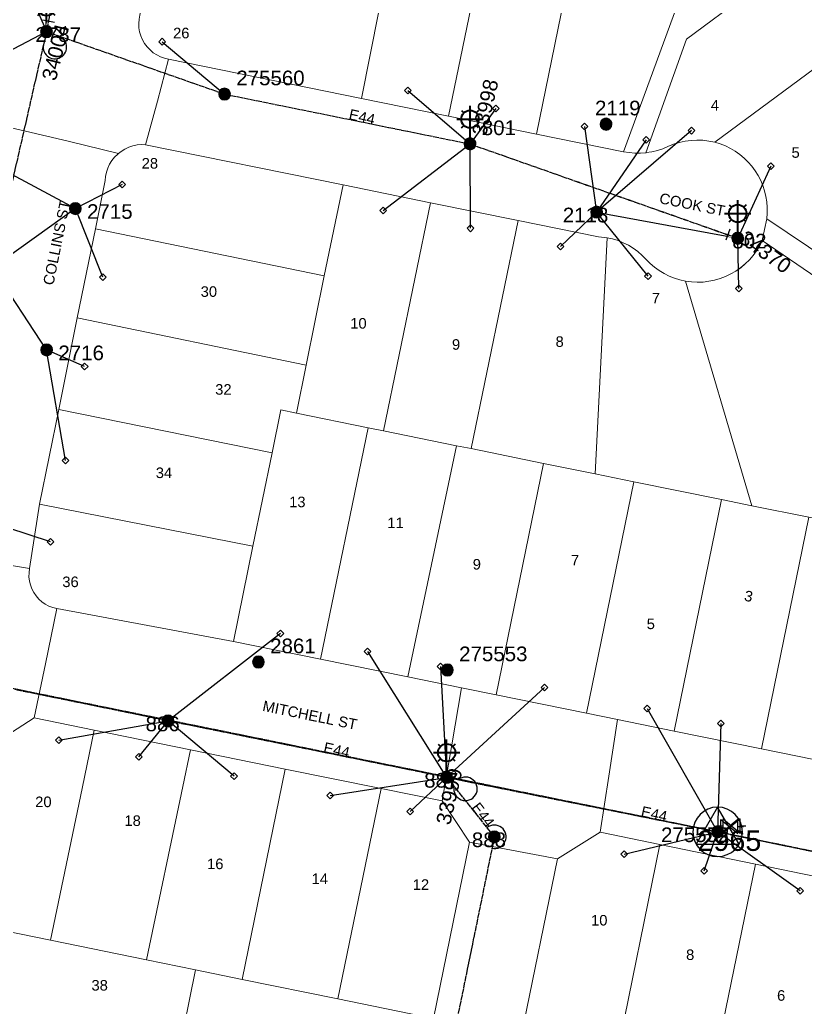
# Model space of a CAD drawing. Header units: metres. Extents: x 291879 to 294448, y 6259965 to 6261176.
# Drawn here: x 293914 to 294047.9, y 6260468.8 to 6260637.2 of the extents above; entities that cross this region are included whole.
import ezdxf
from ezdxf.enums import TextEntityAlignment as Align

# ---------------------------------------------------------------- set-up
doc = ezdxf.new("R2010")
doc.units = ezdxf.units.M
doc.linetypes.add('Cable Exist OH', pattern=[1, 1, 0])
doc.layers.get('0').update_dxf_attribs({"color": 6})
for name, color, linetype, lineweight in [('Cadastre Buildings_SP_EXT', 9, 'Continuous', 5), ('Cadastre Land Parcels_SP_EXT', 9, 'Continuous', 5), ('Cadastre Roads_SP_EXT', 9, 'Continuous', 5)]:
    doc.layers.add(name, color=color, linetype=linetype, lineweight=lineweight)
for name, color, linetype in [('Equip_LV_EXT', 7, 'Continuous'), ('Equip_SP_SL_EXT', 7, 'Continuous'), ('Mains_HV_EXT', 7, 'Continuous'), ('Mains_LV_EXT', 7, 'Continuous'), ('Mains_SL_EXT', 7, 'Continuous'), ('Services_SP_EXT', 7, 'Continuous'), ('Sub_SP_TR_HV_LV_EXT', 7, 'Continuous'), ('SupportsOH_SP_TR_HV_LV_SL_EXT', 7, 'Continuous')]:
    doc.layers.add(name, color=color, linetype=linetype)
doc.styles.add('iecARIAL', font='arial.ttf', dxfattribs={"height": 2})
doc.styles.add('POLE_LABEL', font='arial.ttf')
doc.styles.get("Standard").update_dxf_attribs({"font": 'arial.ttf'})

# ---------------------------------------------------------------- blocks, each defined once
blk = doc.blocks.new('SUB_POLE_EXT')
blk.add_wipeout([(0, 4.22), (0.42, 4.2), (0.83, 4.14), (1.21, 4.05), (1.62, 3.9), (1.99, 3.72), (2.35, 3.51), (2.68, 3.26), (2.99, 2.99), (3.28, 2.66), (3.52, 2.34), (3.76, 1.92), (3.9, 1.62), (4.04, 1.23), (4.18, 0.63), (4.22, 0), (4.18, -0.61), (4.06, -1.15), (3.9, -1.62), (3.58, -2.24), (3.22, -2.73), (2.97, -3.01), (2.68, -3.26), (2.36, -3.5), (2, -3.72), (1.64, -3.89), (1.25, -4.03), (0.82, -4.14), (0.42, -4.2), (0, -4.22), (-0.41, -4.2), (-0.8, -4.15), (-1.21, -4.05), (-1.62, -3.9), (-1.99, -3.73), (-2.35, -3.51), (-2.68, -3.26), (-2.96, -3.02), (-3.23, -2.72), (-3.51, -2.35), (-3.71, -2.01), (-3.91, -1.6), (-4.05, -1.21), (-4.16, -0.76), (-4.22, -0.14), (-4.21, 0.39), (-4.14, 0.83), (-4.03, 1.27), (-3.9, 1.63), (-3.71, 2.02), (-3.5, 2.37), (-3.28, 2.67), (-2.99, 2.99), (-2.68, 3.27), (-2.33, 3.52), (-1.98, 3.73), (-1.63, 3.9), (-1.2, 4.05), (-0.78, 4.15), (-0.4, 4.21)])
blk.add_line((2.16, 0.48), (2.16, 0.48, 0))
blk.add_lwpolyline([(-4.22, 0, 1), (4.22, 0, 1)], format="xyb", close=True)
blk.add_lwpolyline([(2.14, 0.52), (0, 4.22), (-3.66, -2.11), (3.66, -2.11)], close=True)
for tag, height, flags, p in [('ASSET_NUM', 3.5, 8, (2, 2)), ('STREET_CODE', 0.2, 9, (1.5, 0)), ('CONSTRUCTED_VOLTAGE', 0.2, 9, (1.5, -0.2)), ('OPERATING_VOLTAGE', 0.2, 9, (1.5, -0.6)), ('OPERATED_BY', 0.2, 9, (1.5, -0.8)), ('ORIENTATION', 0.2, 9, (1.5, -1.2)), ('OWNED_BY', 0.2, 9, (1.5, -1.4)), ('SECONDARY_VOLTAGE', 0.2, 9, (1.5, -1.6)), ('NO_PHASES', 0.2, 9, (1.5, -0.4)), ('MAINTAINED_BY', 0.2, 9, (1.5, -1)), ('STATE', 0.2, 9, (1.5, -1.8)), ('SUBSTATION_TYPE', 0.2, 9, (1.5, -2)), ('STREETNAME', 0.2, 9, (1.5, -2.8)), ('SUBURB', 0.2, 9, (1.5, -3)), ('Z', 0.2, 1, (1.5, -3.4)), ('USAGE', 0.2, 9, (1.5, -2.2)), ('LEGEND', 0.2, 9, (1.5, -2.4)), ('LOCATION', 0.2, 9, (1.5, -2.6)), ('NOTES', 0.2, 9, (1.5, -3.2))]:
    blk.add_attdef(tag, text='', height=height, dxfattribs=dict(flags=flags)).set_placement(p, align=Align.MIDDLE_LEFT)
blk = doc.blocks.new('LV_OH_LINKS_DISTFUSE_EXT')
for p, q in [((0, 0), (0.96, 0)), ((3.84, 0), (4.8, 0))]:
    blk.add_line(p, q)
blk.add_lwpolyline([(3.84, -1.2), (3.84, 1.2), (0.96, -1.2), (0.96, 1.2)], close=True)
at = {"flags": 9}
for tag, p in [('ACTUAL_STATUS', (0, 0)), ('CONSTRUCTED_VOLTAGE', (0, -0.2)), ('OPERATING_VOLTAGE', (0, -0.6)), ('ORIENTATION', (0, -0.8)), ('OWNED_BY', (0, -1)), ('STATE', (0, -1.2)), ('SWITCH_TYPE', (0, -1.4)), ('NO_PHASES', (0, -0.4)), ('USAGE', (0, -1.6)), ('NOTES', (0, -1.8))]:
    blk.add_attdef(tag, text='', height=0.2, dxfattribs=at).set_placement(p, align=Align.MIDDLE_LEFT)
at = {"flags": 1}
blk.add_attdef('Z', (0, 0), '', height=0.2, dxfattribs=at)
blk = doc.blocks.new('SL_LANTERN_EXT')
at = {"lineweight": 40}
for p, q in [((-1.46, 5.68), (-1.06, 5.28)), ((0, 1.97), (0, 6.47)), ((1.46, 5.68), (1.06, 5.28)), ((-2.25, 4.22), (2.25, 4.22)), ((-1.46, 2.76), (-1.06, 3.16)), ((0, 0), (0, 2.72)), ((1.46, 2.76), (1.06, 3.16))]:
    blk.add_line(p, q, dxfattribs=at)
blk.add_circle((0, 4.22), 1.5, dxfattribs=at)
at = {"style": 'iecARIAL', "flags": 8}
blk.add_attdef('ASSET_NUM', (1.5, 1.5), '', height=2.5, dxfattribs=at)
for tag, p, height, flags in [('OPERATING_VOLTAGE', (0.98, -1.65), 0.2, 9), ('ORIENTATION', (0.98, -1.85), 0.2, 9), ('CONSTRUCTED_VOLTAGE', (0.98, -0.65), 0.2, 9), ('CONTROL_TYPE', (0.98, -0.85), 0.2, 9), ('LANTERN_PURPOSE', (0.98, -1.05), 0.2, 9), ('LANTERN_TYPE', (0.98, -1.25), 0.2, 9), ('NO_PHASES', (0.98, -1.45), 0.2, 9), ('LNUMBER', (2.18, -3.25), 2.5, 8), ('OWNED_BY', (0.98, -2.05), 0.2, 9), ('STATE', (0.98, -2.25), 0.2, 9), ('USAGE', (0.98, -2.45), 0.2, 9), ('CEXIST', (0.98, -2.65), 0.2, 9), ('CNEW', (0.98, -2.85), 0.2, 9), ('CNUMBER', (0.98, -3.05), 0.2, 9), ('CREMOVE', (0.98, -3.25), 0.2, 9), ('CREPLACE', (0.98, -3.45), 0.2, 9), ('LKINGHEIGHT', (0.98, -3.65), 0.2, 9), ('LBRACKET', (0.98, -3.85), 0.2, 9), ('LBRACKETVOCAB', (0.98, -4.05), 0.2, 9), ('LCATEGORY', (0.98, -4.25), 0.2, 9), ('LCHARGE1', (0.98, -4.45), 0.2, 9), ('LCHARGE1PERCENT', (0.98, -4.65), 0.2, 9), ('LCHARGE2', (0.98, -4.85), 0.2, 9), ('LCHARGE2PERCENT', (0.98, -5.05), 0.2, 9), ('LCHARGE3', (0.98, -5.25), 0.2, 9), ('LCHARGE3PERCENT', (0.98, -5.45), 0.2, 9), ('LEXIST', (0.98, -5.65), 0.2, 9), ('LLAMP', (0.98, -5.85), 0.2, 9), ('LLAMPVOCAB', (0.98, -6.05), 0.2, 9), ('LMAST', (0.98, -6.25), 0.2, 9), ('LMASTVOCAB', (0.98, -6.45), 0.2, 9), ('LNEW', (0.98, -6.65), 0.2, 9), ('LANTNUMBER', (0.98, -6.85), 0.2, 9), ('LOUTREACH', (0.98, -7.25), 0.2, 9), ('LOUTREACHVOCAB', (0.98, -7.45), 0.2, 9), ('LRATECODE', (0.98, -7.65), 0.2, 9), ('LREMOVE', (0.98, -7.85), 0.2, 9), ('LREPLACE', (0.98, -8.05), 0.2, 9), ('LTYPE', (0.98, -8.25), 0.2, 9), ('LTYPEVOCAB', (0.98, -8.45), 0.2, 9), ('STREETNAME', (0.98, -9.25), 0.2, 9), ('SUBURB', (0.98, -9.45), 0.2, 1), ('LEGEND', (0.98, -8.65), 0.2, 9), ('LOCATION', (0.98, -8.85), 0.2, 9), ('NOTES', (0.98, -9.05), 0.2, 9)]:
    blk.add_attdef(tag, p, '', height=height, dxfattribs=dict(flags=flags))
blk = doc.blocks.new('CCP_EXT')
at = {"flags": 9}
for tag, p in [('LIFE_SUPPORT', (0, -1.6)), ('STATE', (0, -1.8)), ('NOTES', (0, -2))]:
    blk.add_attdef(tag, text='', height=0.2, dxfattribs=at).set_placement(p, align=Align.MIDDLE_LEFT)
blk.add_wipeout([(0, 0.57), (0.57, 0), (0, -0.57), (-0.57, 0)])
blk.add_lwpolyline([(-0.57, 0), (0, 0.57), (0.57, 0), (0, -0.57), (-0.57, 0)])
at = {"flags": 1}
blk.add_attdef('Z', (0, 0), '', height=0.2, dxfattribs=at)
at = {"flags": 9}
for tag, p in [('CCP_TYPE', (0, 0)), ('CONSTRUCTED_VOLTAGE', (0, -0.2)), ('OPERATING_VOLTAGE', (0, -0.6)), ('ORIENTATION', (0, -0.8)), ('OWNED_BY', (0, -1)), ('NO_PHASES', (0, -0.4)), ('USAGE', (0, -1.2)), ('LEGEND', (0, -1.4))]:
    blk.add_attdef(tag, text='', height=0.2, dxfattribs=at).set_placement(p, align=Align.MIDDLE_LEFT)
blk = doc.blocks.new('POLE_EXT')
blk.add_hatch(color=256).paths.add_polyline_path([(-1, 0, 1), (1, 0, 1)])
blk.add_lwpolyline([(-1, 0, 1), (1, 0, 1)], format="xyb", close=True)
for tag, height, flags, p in [('pNumber', 2.5, 8, (-17.84, 2.07)), ('OWNED_BY', 0.2, 9, (1.35, -0.4)), ('SPECIAL_USE', 0.2, 9, (1.35, -0.8)), ('STATE', 0.2, 9, (1.35, -1)), ('cLV', 0.2, 9, (1.35, -1.4)), ('hDepth', 0.2, 9, (1.35, -1.6)), ('PARENT', 0.2, 9, (1.35, -0.6)), ('USAGE', 0.2, 9, (1.35, -1.2)), ('hDia', 0.2, 9, (1.35, -1.8)), ('cHV', 0.2, 9, (1.35, -2)), ('cLinedev', 0.2, 9, (1.35, -3.4)), ('LBRACKET', 0.2, 9, (1.35, -2.2)), ('LExisting', 0.2, 9, (1.35, -2.4)), ('LANTNUMBER', 0.2, 9, (1.35, -2.6)), ('LOther', 0.2, 9, (1.35, -2.8)), ('LRemove', 0.2, 9, (1.35, -3)), ('LEGEND', 0.2, 9, (1.35, -3.2)), ('pExisting', 0.2, 9, (1.35, -3.8)), ('pFooting', 0.2, 9, (1.35, -4.4)), ('pNew', 0.2, 9, (1.35, -4.6)), ('pRelocate', 0.2, 9, (1.35, -5)), ('LOCATION', 0.2, 9, (1.35, -3.6)), ('PFNUMBER', 0.2, 9, (1.35, -4)), ('NEWPFNUMBER', 0.2, 9, (1.35, -4.2)), ('pRemove', 0.2, 9, (1.35, -5.2)), ('pReplace', 0.2, 9, (1.35, -5.4)), ('pStay', 0.2, 9, (1.35, -5.6)), ('pType', 0.2, 9, (1.35, -5.8)), ('cspan', 0.2, 9, (1.35, -6)), ('STREETNAME', 0.2, 9, (1.35, -6.2)), ('SUBURB', 0.2, 9, (1.35, -6.4)), ('NOTES', 0.2, 9, (1.35, -6.6)), ('MAINTAINED_BY', 0.2, 9, (1.36, -6.81)), ('OPERATED_BY', 0.2, 9, (1.36, -7.01))]:
    blk.add_attdef(tag, text='', height=height, dxfattribs=dict(flags=flags)).set_placement(p, align=Align.MIDDLE_LEFT)
at = {"style": 'POLE_LABEL'}
for tag, height, flags, p in [('ASSET_NUM', 2.5, 8, (2, 2)), ('STRUCTURE_PLANT_NUMBER', 0.2, 9, (1.35, 0.03)), ('STREET_CODE', 0.2, 9, (1.35, -0.2))]:
    blk.add_attdef(tag, text='', height=height, dxfattribs=dict(at, flags=flags)).set_placement(p, align=Align.MIDDLE_LEFT)
at = {"flags": 1}
blk.add_attdef('Z', (1.35, -7.33), '', height=0.2, dxfattribs=at)
blk = doc.blocks.new('End Shackle_EXT')
at = {"flags": 9}
for tag, p in [('STATE', (0, -1.2)), ('USAGE', (0, -1.4)), ('NOTES', (0, -1.6))]:
    blk.add_attdef(tag, text='', height=0.2, dxfattribs=at).set_placement(p, align=Align.MIDDLE_LEFT)
blk.add_wipeout([(0, 0.25), (1.81, 0.25), (1.82, -0.25), (0, -0.25)])
blk.add_line((1.81, -1), (1.81, 1))
at = {"flags": 1}
blk.add_attdef('Z', (0, 0), '', height=0.2, dxfattribs=at)
at = {"flags": 9}
for tag, p in [('CONNECTOR_TYPE', (0, 0)), ('CONSTRUCTED_VOLTAGE', (0, -0.2)), ('OPERATING_VOLTAGE', (0, -0.6)), ('ORIENTATION', (0, -0.8)), ('OWNED_BY', (0, -1)), ('NO_PHASES', (0, -0.4))]:
    blk.add_attdef(tag, text='', height=0.2, dxfattribs=at).set_placement(p, align=Align.MIDDLE_LEFT)

msp = doc.modelspace()

# ---------------------------------------------------------------- linework, layer by layer
at = {"layer": 'Cadastre Land Parcels_SP_EXT', "linetype": 'Continuous'}
for points in [[(293987.87, 6260671.12), (293982.14, 6260672.29), (293978.3, 6260653.57), (293975.25, 6260638.69), (293972.28, 6260623.81), (293987.1, 6260620.8), (293997.13, 6260669.22), (293987.87, 6260671.12)], [(294002.88, 6260668.05), (293997.13, 6260669.22), (293987.1, 6260620.8), (294002.14, 6260617.74), (294012.02, 6260666.17), (294002.88, 6260668.05)], [(294078.12, 6260666.75), (294076.57, 6260670.18), (294052.29, 6260665.57), (294032.88, 6260661.93), (294032.86, 6260658.16), (294016.98, 6260614.73), (294017.93, 6260614.57), (294018.9, 6260614.5), (294019.86, 6260614.49), (294020.77, 6260614.56), (294027.69, 6260633.9), (294048.3, 6260649.21), (294064.19, 6260645.21), (294066.75, 6260641.72), (294074.18, 6260647.27), (294076.3, 6260657.71), (294078.12, 6260666.75)], [(294017.99, 6260664.97), (294012.02, 6260666.17), (294002.14, 6260617.74), (294016.98, 6260614.73), (294032.86, 6260658.16), (294032.88, 6260661.93), (294017.99, 6260664.97)], [(294066.75, 6260641.72), (294064.19, 6260645.21), (294048.3, 6260649.21), (294027.69, 6260633.9), (294020.77, 6260614.56), (294020.83, 6260614.57), (294021.78, 6260614.72), (294022.73, 6260614.94), (294023.65, 6260615.24), (294024.54, 6260615.61), (294025.48, 6260616), (294026.46, 6260616.3), (294027.46, 6260616.53), (294028.47, 6260616.66), (294029.49, 6260616.71), (294030.51, 6260616.67), (294031.53, 6260616.54), (294032.53, 6260616.33), (294066.75, 6260641.72)], [(293975.25, 6260638.69), (293936.26, 6260646.67), (293934.5, 6260638.02), (293934.37, 6260637.32), (293934.32, 6260636.6), (293934.35, 6260635.88), (293934.47, 6260635.17), (293934.68, 6260634.47), (293934.96, 6260633.81), (293935.32, 6260633.19), (293935.75, 6260632.61), (293936.24, 6260632.08), (293936.79, 6260631.62), (293937.39, 6260631.23), (293938.04, 6260630.9), (293938.71, 6260630.66), (293939.42, 6260630.49), (293972.28, 6260623.81), (293975.25, 6260638.69)], [(293935.5, 6260615.93), (293934.77, 6260615.95), (293934.03, 6260615.88), (293933.31, 6260615.73), (293932.61, 6260615.49), (293931.94, 6260615.18), (293931.32, 6260614.79), (293930.89, 6260614.45), (293930.74, 6260614.33), (293930.21, 6260613.81), (293929.75, 6260613.23), (293929.36, 6260612.61), (293929.05, 6260611.94), (293928.81, 6260611.24), (293928.65, 6260610.52), (293928.57, 6260609.79), (293926.92, 6260601.58), (293965.93, 6260593.58), (293969.17, 6260609.07), (293935.5, 6260615.93)], [(293984.05, 6260606.02), (293969.17, 6260609.07), (293965.93, 6260593.58), (293962.84, 6260578.31), (293961.19, 6260570.14), (293973.45, 6260567.62), (293976.05, 6260567.12), (293984.05, 6260606.02)], [(293999, 6260602.97), (293984.05, 6260606.02), (293976.05, 6260567.12), (293988.47, 6260564.56), (293991.01, 6260564.08), (293999, 6260602.97)], [(293965.93, 6260593.58), (293926.92, 6260601.58), (293923.83, 6260586.39), (293962.84, 6260578.31), (293965.93, 6260593.58)], [(294014.15, 6260600.05), (294012.72, 6260600.19), (293999, 6260602.97), (293991.01, 6260564.08), (294003.3, 6260561.56), (294012.12, 6260559.78), (294014.15, 6260600.05)], [(294027.54, 6260592.65), (294026.59, 6260592.86), (294025.65, 6260593.15), (294024.75, 6260593.51), (294023.87, 6260593.94), (294023.03, 6260594.44), (294022.24, 6260595.01), (294021.49, 6260595.64), (294020.8, 6260596.33), (294020.13, 6260597.04), (294019.41, 6260597.68), (294018.63, 6260598.26), (294017.8, 6260598.77), (294016.93, 6260599.21), (294016.03, 6260599.57), (294015.1, 6260599.85), (294014.15, 6260600.05), (294012.12, 6260559.78), (294018.74, 6260558.42), (294033.65, 6260555.39), (294038.84, 6260554.34), (294027.54, 6260592.65)], [(293961.19, 6260570.14), (293962.84, 6260578.31), (293923.83, 6260586.39), (293920.67, 6260570.78), (293957.07, 6260563.38), (293958.53, 6260570.69), (293961.19, 6260570.14)], [(293957.07, 6260563.38), (293920.67, 6260570.78), (293917.4, 6260554.61), (293953.76, 6260547.46), (293957.07, 6260563.38)], [(293973.45, 6260567.62), (293961.19, 6260570.14), (293958.53, 6260570.69), (293957.07, 6260563.38), (293953.76, 6260547.46), (293950.45, 6260531.2), (293965.31, 6260528.18), (293973.45, 6260567.62)], [(293988.47, 6260564.56), (293976.05, 6260567.12), (293973.45, 6260567.62), (293965.31, 6260528.18), (293980.2, 6260525.14), (293988.47, 6260564.56)], [(293991.01, 6260564.08), (293988.47, 6260564.56), (293980.2, 6260525.14), (293989.34, 6260523.27), (293995.24, 6260522.07), (294003.3, 6260561.56), (293991.01, 6260564.08)], [(294012.12, 6260559.78), (294003.3, 6260561.56), (293995.24, 6260522.07), (294010.64, 6260518.93), (294018.74, 6260558.42), (294012.12, 6260559.78)], [(294033.65, 6260555.39), (294018.74, 6260558.42), (294010.64, 6260518.93), (294015.95, 6260517.85), (294025.6, 6260515.88), (294033.65, 6260555.39)], [(294064.37, 6260553.8), (294056.01, 6260556.6), (294054.88, 6260551.06), (294048.55, 6260552.38), (294040.5, 6260512.85), (294052.48, 6260510.4), (294056.01, 6260512.25), (294056.63, 6260515.34), (294057.96, 6260521.88), (294059.27, 6260528.42), (294060.6, 6260535), (294061.91, 6260541.51), (294064.37, 6260553.8)], [(293953.76, 6260547.46), (293917.4, 6260554.61), (293915.71, 6260543.61), (293915.62, 6260542.91), (293915.61, 6260542.21), (293915.69, 6260541.5), (293915.85, 6260540.82), (293916.1, 6260540.16), (293916.42, 6260539.53), (293916.81, 6260538.95), (293917.28, 6260538.42), (293917.8, 6260537.95), (293918.38, 6260537.55), (293919, 6260537.22), (293919.66, 6260536.97), (293920.34, 6260536.79), (293950.45, 6260531.2), (293953.76, 6260547.46)], [(294048.55, 6260552.38), (294038.84, 6260554.34), (294033.65, 6260555.39), (294025.6, 6260515.88), (294040.5, 6260512.85), (294048.55, 6260552.38)], [(293919.29, 6260480.21), (293924.66, 6260506.1), (293926.72, 6260516.03), (293916.49, 6260518.14), (293909.52, 6260513.64), (293903.36, 6260483.45), (293919.29, 6260480.21)], [(293935.65, 6260476.87), (293941.81, 6260506.43), (293943.12, 6260512.69), (293926.72, 6260516.03), (293924.66, 6260506.1), (293919.29, 6260480.21), (293935.65, 6260476.87)], [(293951.94, 6260473.54), (293959.31, 6260509.41), (293943.12, 6260512.69), (293941.81, 6260506.43), (293935.65, 6260476.87), (293944, 6260475.16), (293951.94, 6260473.54)], [(293975.63, 6260506.09), (293959.31, 6260509.41), (293951.94, 6260473.54), (293968.26, 6260470.21), (293975.63, 6260506.09)], [(293986.02, 6260503.99), (293975.63, 6260506.09), (293968.26, 6260470.21), (293984.56, 6260466.88), (293990.69, 6260496.94), (293986.02, 6260503.99)], [(294023.15, 6260496.56), (294012.97, 6260498.67), (294005.7, 6260494.09), (293999.52, 6260463.84), (294015.83, 6260460.48), (294023.15, 6260496.56)], [(294055.77, 6260489.84), (294039.48, 6260493.21), (294032.08, 6260457.14), (294040.14, 6260455.48), (294048.24, 6260453.82), (294055.77, 6260489.84)], [(293919.29, 6260480.21), (293903.36, 6260483.45), (293899.97, 6260466.81), (293940.6, 6260458.7), (293940.96, 6260460.26), (293944, 6260475.16), (293935.65, 6260476.87), (293919.29, 6260480.21)], [(293951.94, 6260473.54), (293944, 6260475.16), (293940.96, 6260460.26), (293981.49, 6260451.93), (293984.56, 6260466.88), (293968.26, 6260470.21), (293951.94, 6260473.54)]]:
    msp.add_lwpolyline(points, close=True, dxfattribs=at)
msp.add_lwpolyline([(294066.75, 6260641.72), (294032.53, 6260616.33), (294033.44, 6260616.05), (294034.33, 6260615.71), (294035.19, 6260615.29), (294036.02, 6260614.8), (294036.8, 6260614.25), (294037.53, 6260613.64), (294038.21, 6260612.97), (294038.84, 6260612.25), (294039.41, 6260611.48), (294039.92, 6260610.67), (294040.35, 6260609.82), (294040.72, 6260608.94), (294041.02, 6260608.03), (294041.24, 6260607.11), (294041.39, 6260606.16), (294041.47, 6260605.21), (294041.46, 6260604.25), (294041.38, 6260603.3), (294062.53, 6260589.04)], dxfattribs=at)
at = {"layer": 'Cadastre Roads_SP_EXT', "linetype": 'Continuous'}
msp.add_lwpolyline([(294062.53, 6260589.04), (294041.38, 6260603.3), (294041, 6260601.44), (294040.62, 6260599.58), (294061.74, 6260585.12), (294062.53, 6260589.04)], close=True, dxfattribs=at)
msp.add_lwpolyline([(293999.52, 6260463.84), (294005.7, 6260494.09), (294005.7, 6260494.09), (293996.97, 6260495.75), (293990.69, 6260496.94), (293984.56, 6260466.88)], dxfattribs=at)
at = {"layer": 'Mains_LV_EXT', "linetype": 'Continuous'}
for points in [[(293918.14, 6260633.26, 2.62343), (293920.48, 6260634.54)], [(293988.06, 6260506.44, 5.679888), (293988.77, 6260507.61)], [(293994.54, 6260495.9, 1.575565), (293993.69, 6260499.42)]]:
    msp.add_lwpolyline(points, format="xyb", dxfattribs=at)
at = {"layer": 'Mains_LV_EXT', "linetype": 'Cable Exist OH'}
for points in [[(293939.31, 6260517.63), (293913.19, 6260522.97)], [(293986.81, 6260508), (293994.94, 6260497.85)], [(293994.94, 6260497.85), (293984.95, 6260448.94)]]:
    msp.add_lwpolyline(points, dxfattribs=at)
at = {"layer": 'Mains_SL_EXT', "linetype": 'Cable Exist OH'}
msp.add_lwpolyline([(293986.81, 6260508), (293994.94, 6260497.85), (293984.95, 6260448.94)], dxfattribs=at)
at = {"layer": 'Services_SP_EXT'}
for points in [[(293913.18, 6260647.71), (293918.59, 6260635.21)], [(293909.67, 6260630.56), (293918.59, 6260635.21)], [(293906.33, 6260614.24), (293923.51, 6260605.03)], [(293923.51, 6260605.03), (293909.38, 6260594.92)], [(294012.38, 6260604.43), (294036.43, 6260599.98)], [(293918.62, 6260580.92), (293909.38, 6260594.92)]]:
    msp.add_lwpolyline(points, dxfattribs=at)

# ---------------------------------------------------------------- block references
at = {"layer": 'Equip_SP_SL_EXT'}
ref = msp.add_blockref('SL_LANTERN_EXT', (293918.59, 6260635.21), dxfattribs=at)
ref.add_attrib('ASSET_NUM', '34004', dxfattribs={"layer": '0', "height": 2.5, "rotation": 76.0416, "style": 'iecARIAL'}).set_placement((293920.09, 6260636.71), align=Align.TOP_RIGHT)
ref = msp.add_blockref('SL_LANTERN_EXT', (293990.8, 6260616.06), dxfattribs=at)
ref.add_attrib('ASSET_NUM', '33998', dxfattribs={"layer": '0', "height": 2.5, "rotation": 77.2218, "style": 'iecARIAL'}).set_placement((293992.3, 6260617.56), align=Align.MIDDLE_LEFT)
ref = msp.add_blockref('SL_LANTERN_EXT', (294036.43, 6260599.98), dxfattribs=at)
ref.add_attrib('ASSET_NUM', '34370', dxfattribs={"layer": '0', "height": 2.5, "rotation": 324.4798, "style": 'iecARIAL'}).set_placement((294037.93, 6260601.48), align=Align.TOP_LEFT)
ref = msp.add_blockref('SL_LANTERN_EXT', (293986.81, 6260508), dxfattribs=at)
ref.add_attrib('ASSET_NUM', '33999', dxfattribs={"layer": '0', "height": 2.5, "rotation": 77.397, "style": 'iecARIAL'}).set_placement((293988.31, 6260509.5), align=Align.MIDDLE_RIGHT)
at = {"layer": 'Sub_SP_TR_HV_LV_EXT'}
ref = msp.add_blockref('SUB_POLE_EXT', (294033.01, 6260498.71), dxfattribs=at)
ref.add_attrib('ASSET_NUM', '2965', dxfattribs={"layer": '0', "height": 3.5}).set_placement((294035.01, 6260498.96), align=Align.TOP_CENTER)
at = {"layer": 'SupportsOH_SP_TR_HV_LV_SL_EXT'}
ref = msp.add_blockref('POLE_EXT', (293948.95, 6260624.56), dxfattribs=at)
ref.add_attrib('ASSET_NUM', '275560', dxfattribs={"layer": '0', "height": 2.5, "style": 'POLE_LABEL'}).set_placement((293950.95, 6260625.31), align=Align.BOTTOM_LEFT)
ref = msp.add_blockref('POLE_EXT', (294013.99, 6260619.43), dxfattribs=dict(at, rotation=359.9953981485027))
ref.add_attrib('ASSET_NUM', '2119', dxfattribs={"layer": '0', "height": 2.5, "rotation": 359.9885, "style": 'POLE_LABEL'}).set_placement((294015.99, 6260620.18), align=Align.BOTTOM_CENTER)
ref = msp.add_blockref('POLE_EXT', (293990.8, 6260616.06), dxfattribs=dict(at, rotation=359.9976990742513))
ref.add_attrib('ASSET_NUM', '801', dxfattribs={"layer": '0', "height": 2.5, "rotation": 359.9733, "style": 'POLE_LABEL'}).set_placement((293992.8, 6260616.81), align=Align.BOTTOM_LEFT)
ref = msp.add_blockref('POLE_EXT', (293923.51, 6260605.03), dxfattribs=at)
ref.add_attrib('ASSET_NUM', '2715', dxfattribs={"layer": '0', "height": 2.5, "style": 'POLE_LABEL'}).set_placement((293925.51, 6260605.78), align=Align.TOP_LEFT)
ref = msp.add_blockref('POLE_EXT', (294012.38, 6260604.43), dxfattribs=dict(at, rotation=359.977090782763))
ref.add_attrib('ASSET_NUM', '2118', dxfattribs={"layer": '0', "height": 2.5, "rotation": 359.9962, "style": 'POLE_LABEL'}).set_placement((294014.38, 6260605.18), align=Align.TOP_RIGHT)
ref = msp.add_blockref('POLE_EXT', (293939.31, 6260517.63), dxfattribs=dict(at, rotation=359.9800919902613))
ref.add_attrib('ASSET_NUM', '886', dxfattribs={"layer": '0', "height": 2.5, "rotation": 0.0696, "style": 'POLE_LABEL'}).set_placement((293941.31, 6260518.38), align=Align.TOP_RIGHT)
ref = msp.add_blockref('POLE_EXT', (293986.81, 6260508), dxfattribs=at)
ref.add_attrib('ASSET_NUM', '887', dxfattribs={"layer": '0', "height": 2.5, "style": 'POLE_LABEL'}).set_placement((293988.81, 6260508.75), align=Align.TOP_RIGHT)
ref = msp.add_blockref('POLE_EXT', (293994.94, 6260497.85), dxfattribs=at)
ref.add_attrib('ASSET_NUM', '888', dxfattribs={"layer": '0', "height": 2.5, "rotation": 359.9343, "style": 'POLE_LABEL'}).set_placement((293996.94, 6260498.6), align=Align.TOP_RIGHT)

# ---------------------------------------------------------------- texts
at = {"layer": 'Cadastre Land Parcels_SP_EXT'}
for s, p in [('26', (293940.17, 6260634.07)), ('4', (294031.84, 6260621.75)), ('5', (294045.61, 6260613.69)), ('28', (293934.82, 6260611.85)), ('30', (293944.88, 6260589.97)), ('7', (294021.78, 6260588.85)), ('10', (293970.38, 6260584.55)), ('8', (294005.38, 6260581.44)), ('9', (293987.72, 6260580.95)), ('32', (293947.35, 6260573.28)), ('34', (293937.22, 6260559.06)), ('13', (293959.96, 6260554.09)), ('11', (293976.7, 6260550.52)), ('7', (294008.01, 6260544.15)), ('9', (293991.26, 6260543.45)), ('36', (293921.29, 6260540.46)), ('5', (294020.92, 6260533.29)), ('20', (293916.67, 6260502.93)), ('18', (293931.88, 6260499.72)), ('16', (293945.97, 6260492.35)), ('14', (293963.79, 6260489.81)), ('12', (293981.03, 6260488.82)), ('10', (294011.43, 6260482.73)), ('8', (294027.63, 6260476.85)), ('38', (293926.26, 6260471.64)), ('6', (294043.14, 6260469.9))]:
    msp.add_text(s, height=1.8, dxfattribs=at).set_placement(p)
msp.add_text('3', height=1.8, rotation=348.4691, dxfattribs=at).set_placement((294037.43, 6260538.17))
at = {"layer": 'Cadastre Roads_SP_EXT'}
for s, rotation, p in [('COLLINS ST', 78.5234, (293919.75, 6260591.84)), ('COOK ST', 348.5599, (294022.96, 6260605.96)), ('MITCHELL ST', 348.489, (293955.31, 6260519.37))]:
    msp.add_text(s, height=1.8, rotation=rotation, dxfattribs=at).set_placement(p)
at = {"layer": 'Mains_LV_EXT'}
for rotation, p in [(347.3933, (293970.01, 6260620.28)), (347.42, (293965.69, 6260512.28)), (307.5675, (293990.95, 6260502.84)), (347.5163, (294019.82, 6260501.37))]:
    msp.add_text('E44', height=1.8, rotation=rotation, dxfattribs=at).set_placement(p)

# ---------------------------------------------------------------- next in the draw order: linework, layer by layer
at = {"layer": 'Cadastre Land Parcels_SP_EXT', "linetype": 'Continuous'}
msp.add_lwpolyline([(294039.48, 6260493.21), (294023.15, 6260496.56), (294015.83, 6260460.48), (294032.08, 6260457.14), (294039.48, 6260493.21)], close=True, dxfattribs=at)
at = {"layer": 'Mains_LV_EXT', "linetype": 'Cable Exist OH'}
msp.add_lwpolyline([(293986.81, 6260508), (294033.01, 6260498.71)], dxfattribs=at)

# ---------------------------------------------------------------- next in the draw order: block references
at = {"layer": 'Equip_LV_EXT'}
for p in [(294032.6, 6260499.63), (294033.01, 6260499.71)]:
    msp.add_blockref('LV_OH_LINKS_DISTFUSE_EXT', p, dxfattribs=at)
at = {"layer": 'Mains_LV_EXT', "rotation": 78.51338888013962}
msp.add_blockref('End Shackle_EXT', (293918.59, 6260635.21), dxfattribs=at)
at = {"layer": 'Services_SP_EXT'}
for p in [(293938.29, 6260633.5), (293980.22, 6260625.15), (293995.2, 6260622.11), (294010.29, 6260619.04), (294028.54, 6260618.32), (294020.8, 6260616.75), (294042.1, 6260612.28), (293931.49, 6260609.11), (293976.01, 6260604.7), (293990.88, 6260601.66), (294006.21, 6260598.56), (293928.2, 6260593.34), (294021.14, 6260593.48), (294036.63, 6260591.42), (293925.1, 6260578.07), (293921.85, 6260562.06), (293919.29, 6260548.19), (293958.46, 6260532.52), (293973.34, 6260529.5), (293985.75, 6260526.92), (294003.51, 6260523.34), (294021, 6260519.74), (294033.58, 6260517.21), (293920.7, 6260514.34), (293934.31, 6260511.51), (293950.56, 6260508.22), (293966.94, 6260504.89), (293980.57, 6260502.16), (294047.08, 6260488.66)]:
    msp.add_blockref('CCP_EXT', p, dxfattribs=at)
at = {"layer": 'SupportsOH_SP_TR_HV_LV_SL_EXT'}
ref = msp.add_blockref('POLE_EXT', (294033.01, 6260498.71), dxfattribs=at)
ref.add_attrib('ASSET_NUM', '275552', dxfattribs={"layer": '0', "height": 2.5, "style": 'POLE_LABEL'}).set_placement((294035.01, 6260499.46), align=Align.TOP_RIGHT)

# ---------------------------------------------------------------- next in the draw order: linework, layer by layer
at = {"layer": 'Cadastre Buildings_SP_EXT', "linetype": 'Continuous'}
msp.add_lwpolyline([(294027.54, 6260592.65), (294038.83, 6260554.34), (294048.55, 6260552.38), (294054.88, 6260551.06), (294056.01, 6260556.6), (294056.19, 6260557.52), (294061.74, 6260585.12), (294040.62, 6260599.58), (294040.18, 6260598.69), (294039.66, 6260597.84), (294039.07, 6260597.03), (294038.42, 6260596.28), (294037.71, 6260595.58), (294036.95, 6260594.94), (294036.13, 6260594.37), (294035.27, 6260593.87), (294034.37, 6260593.44), (294033.44, 6260593.09), (294032.48, 6260592.81), (294031.51, 6260592.62), (294030.52, 6260592.5), (294029.52, 6260592.47), (294028.53, 6260592.52), (294027.54, 6260592.65)], close=True, dxfattribs=at)
at = {"layer": 'Cadastre Roads_SP_EXT', "linetype": 'Continuous'}
for points in [[(293972.28, 6260623.81), (293939.42, 6260630.49), (293937.49, 6260623.33), (293935.5, 6260615.93), (293969.17, 6260609.07), (293984.05, 6260606.02), (293999, 6260602.97), (294012.72, 6260600.19), (294014.15, 6260600.05), (294015.1, 6260599.85), (294016.03, 6260599.57), (294016.93, 6260599.21), (294017.8, 6260598.77), (294018.63, 6260598.26), (294019.41, 6260597.68), (294020.13, 6260597.04), (294020.8, 6260596.33), (294021.49, 6260595.64), (294022.24, 6260595.01), (294023.03, 6260594.44), (294023.87, 6260593.94), (294024.75, 6260593.51), (294025.65, 6260593.15), (294026.59, 6260592.86), (294027.54, 6260592.65), (294028.53, 6260592.52), (294029.52, 6260592.47), (294030.52, 6260592.5), (294031.51, 6260592.62), (294032.48, 6260592.81), (294033.44, 6260593.09), (294034.37, 6260593.44), (294035.27, 6260593.87), (294036.13, 6260594.37), (294036.95, 6260594.95), (294037.71, 6260595.58), (294038.42, 6260596.28), (294039.07, 6260597.03), (294039.66, 6260597.84), (294040.18, 6260598.69), (294040.62, 6260599.58), (294041, 6260601.44), (294041.38, 6260603.3), (294041.46, 6260604.25), (294041.47, 6260605.21), (294041.39, 6260606.16), (294041.24, 6260607.11), (294041.02, 6260608.03), (294040.72, 6260608.94), (294040.35, 6260609.82), (294039.92, 6260610.67), (294039.41, 6260611.48), (294038.84, 6260612.25), (294038.21, 6260612.97), (294037.53, 6260613.64), (294036.8, 6260614.25), (294036.02, 6260614.8), (294035.19, 6260615.29), (294034.33, 6260615.71), (294033.44, 6260616.05), (294032.53, 6260616.33), (294031.53, 6260616.54), (294030.51, 6260616.67), (294029.49, 6260616.71), (294028.47, 6260616.66), (294027.46, 6260616.53), (294026.46, 6260616.3), (294025.48, 6260616), (294024.54, 6260615.61), (294023.65, 6260615.24), (294022.73, 6260614.94), (294021.78, 6260614.72), (294020.83, 6260614.57), (294020.77, 6260614.56), (294019.86, 6260614.49), (294018.9, 6260614.5), (294017.93, 6260614.57), (294016.98, 6260614.73), (294002.14, 6260617.74), (293987.1, 6260620.8), (293972.28, 6260623.81)], [(293930.89, 6260614.45), (293922.26, 6260616.5), (293910.33, 6260619.33), (293908.01, 6260607.97), (293904.99, 6260593.36), (293901.96, 6260578.43), (293895.52, 6260547.02), (293907.27, 6260545.03), (293913.64, 6260543.96), (293915.71, 6260543.61), (293917.4, 6260554.61), (293920.67, 6260570.78), (293923.83, 6260586.39), (293926.92, 6260601.58), (293928.57, 6260609.79), (293928.65, 6260610.52), (293928.81, 6260611.24), (293929.05, 6260611.94), (293929.36, 6260612.61), (293929.75, 6260613.23), (293930.21, 6260613.81), (293930.74, 6260614.33), (293930.89, 6260614.45)], [(293950.45, 6260531.2), (293920.34, 6260536.79), (293918.4, 6260527.37), (293916.49, 6260518.14), (293926.72, 6260516.03), (293943.12, 6260512.69), (293959.31, 6260509.41), (293975.63, 6260506.09), (293986.02, 6260503.99), (293987.67, 6260513.55), (293989.34, 6260523.27), (293980.2, 6260525.14), (293965.31, 6260528.18), (293950.45, 6260531.2)]]:
    msp.add_lwpolyline(points, close=True, dxfattribs=at)
at = {"layer": 'Mains_HV_EXT', "linetype": 'Cable Exist OH'}
for points in [[(294033.01, 6260498.71), (293782.15, 6260549.73)], [(294104.82, 6260483.82), (294033.01, 6260498.71)]]:
    msp.add_lwpolyline(points, dxfattribs=at)
at = {"layer": 'Mains_LV_EXT', "linetype": 'Cable Exist OH'}
for points in [[(293926.77, 6260679.79), (293918.59, 6260635.21)], [(293918.59, 6260635.21), (293909.38, 6260594.92)], [(293918.59, 6260635.21), (293948.95, 6260624.56)], [(293948.95, 6260624.56), (293990.8, 6260616.06)], [(293986.81, 6260508), (293939.31, 6260517.63)], [(294075.69, 6260489.94), (294033.01, 6260498.71)]]:
    msp.add_lwpolyline(points, dxfattribs=at)
at = {"layer": 'Mains_SL_EXT', "linetype": 'Cable Exist OH'}
for points in [[(293926.77, 6260679.79), (293918.59, 6260635.21)], [(293918.59, 6260635.21), (293948.95, 6260624.56), (293990.8, 6260616.06)]]:
    msp.add_lwpolyline(points, dxfattribs=at)
at = {"layer": 'Services_SP_EXT'}
for points in [[(293938.29, 6260633.5), (293948.95, 6260624.56)], [(293980.22, 6260625.15), (293990.8, 6260616.06)], [(293995.2, 6260622.11), (293990.8, 6260616.06)], [(294010.29, 6260619.04), (294012.38, 6260604.43)], [(294028.54, 6260618.32), (294012.38, 6260604.43)], [(294020.8, 6260616.75), (294012.38, 6260604.43)], [(293976.01, 6260604.7), (293990.8, 6260616.06)], [(293990.88, 6260601.66), (293990.8, 6260616.06)], [(294042.1, 6260612.28), (294036.43, 6260599.98)], [(293931.49, 6260609.11), (293923.51, 6260605.03)], [(293928.2, 6260593.34), (293923.51, 6260605.03)], [(294006.21, 6260598.56), (294012.38, 6260604.43)], [(294021.14, 6260593.48), (294012.38, 6260604.43)], [(294036.63, 6260591.42), (294036.43, 6260599.98)], [(293921.85, 6260562.06), (293918.62, 6260580.92)], [(293925.1, 6260578.07), (293918.62, 6260580.92)], [(293919.29, 6260548.19), (293901.06, 6260554.18)], [(293958.46, 6260532.52), (293939.31, 6260517.63)], [(293973.34, 6260529.5), (293986.81, 6260508)], [(293985.75, 6260526.92), (293986.81, 6260508)], [(294003.51, 6260523.34), (293986.81, 6260508)], [(294021, 6260519.74), (294033.01, 6260498.71)], [(293920.7, 6260514.34), (293939.31, 6260517.63)], [(293934.31, 6260511.51), (293939.31, 6260517.63)], [(293950.56, 6260508.22), (293939.31, 6260517.63)], [(294033.58, 6260517.21), (294033.01, 6260498.71)], [(293966.94, 6260504.89), (293986.81, 6260508)], [(293980.57, 6260502.16), (293986.81, 6260508)], [(294047.08, 6260488.66), (294033.01, 6260498.71)]]:
    msp.add_lwpolyline(points, dxfattribs=at)

# ---------------------------------------------------------------- next in the draw order: block references
for p in [(294017.09, 6260494.88), (294030.74, 6260492.04)]:
    msp.add_blockref('CCP_EXT', p, dxfattribs=at)
at = {"layer": 'SupportsOH_SP_TR_HV_LV_SL_EXT'}
ref = msp.add_blockref('POLE_EXT', (293918.59, 6260635.21), dxfattribs=at)
ref.add_attrib('ASSET_NUM', '2787', dxfattribs={"layer": '0', "height": 2.5, "style": 'POLE_LABEL'}).set_placement((293920.59, 6260635.96), align=Align.TOP_CENTER)
ref = msp.add_blockref('POLE_EXT', (293918.62, 6260580.92), dxfattribs=at)
ref.add_attrib('ASSET_NUM', '2716', dxfattribs={"layer": '0', "height": 2.5, "style": 'POLE_LABEL'}).set_placement((293920.62, 6260581.67), align=Align.TOP_LEFT)
ref = msp.add_blockref('POLE_EXT', (293954.72, 6260527.68), dxfattribs=at)
ref.add_attrib('ASSET_NUM', '2861', dxfattribs={"layer": '0', "height": 2.5, "style": 'POLE_LABEL'}).set_placement((293956.72, 6260528.43), align=Align.BOTTOM_LEFT)
ref = msp.add_blockref('POLE_EXT', (293986.94, 6260526.32), dxfattribs=at)
ref.add_attrib('ASSET_NUM', '275553', dxfattribs={"layer": '0', "height": 2.5, "style": 'POLE_LABEL'}).set_placement((293988.94, 6260527.07), align=Align.BOTTOM_LEFT)

# ---------------------------------------------------------------- next in the draw order: linework, layer by layer
at = {"layer": 'Cadastre Roads_SP_EXT', "linetype": 'Continuous'}
msp.add_lwpolyline([(294025.6, 6260515.88), (294015.95, 6260517.85), (294014.45, 6260508.19), (294012.97, 6260498.67), (294023.15, 6260496.56), (294039.48, 6260493.21), (294055.77, 6260489.84), (294071.99, 6260486.52), (294082.01, 6260484.47), (294086.65, 6260496.68), (294091.02, 6260508.18), (294056.63, 6260515.34), (294056.01, 6260512.25), (294052.48, 6260510.4), (294040.5, 6260512.85), (294025.6, 6260515.88)], close=True, dxfattribs=at)
at = {"layer": 'Mains_SL_EXT', "linetype": 'Cable Exist OH'}
msp.add_lwpolyline([(293986.81, 6260508), (294033.01, 6260498.71), (294075.69, 6260489.94)], dxfattribs=at)
at = {"layer": 'Services_SP_EXT'}
for points in [[(294017.09, 6260494.88), (294033.01, 6260498.71)], [(294030.74, 6260492.04), (294033.01, 6260498.71)]]:
    msp.add_lwpolyline(points, dxfattribs=at)

# ---------------------------------------------------------------- next in the draw order: block references
at = {"layer": 'Mains_LV_EXT', "rotation": 159.5202809901207}
msp.add_blockref('End Shackle_EXT', (294036.43, 6260599.96), dxfattribs=at)

# ---------------------------------------------------------------- next in the draw order: linework, layer by layer
at = {"layer": 'Mains_LV_EXT', "linetype": 'Cable Exist OH'}
msp.add_lwpolyline([(293990.8, 6260616.06), (294036.43, 6260599.96)], dxfattribs=at)
at = {"layer": 'Mains_SL_EXT', "linetype": 'Cable Exist OH'}
msp.add_lwpolyline([(293990.8, 6260616.06), (294036.43, 6260599.98)], dxfattribs=at)

# ---------------------------------------------------------------- next in the draw order: block references
at = {"layer": 'SupportsOH_SP_TR_HV_LV_SL_EXT'}
ref = msp.add_blockref('POLE_EXT', (294036.43, 6260599.98), dxfattribs=dict(at, rotation=0.001500603749150289))
ref.add_attrib('ASSET_NUM', '802', dxfattribs={"layer": '0', "height": 2.5, "rotation": 359.9389, "style": 'POLE_LABEL'}).set_placement((294038.43, 6260600.73), align=Align.TOP_CENTER)

doc.saveas('drawing.dxf')
